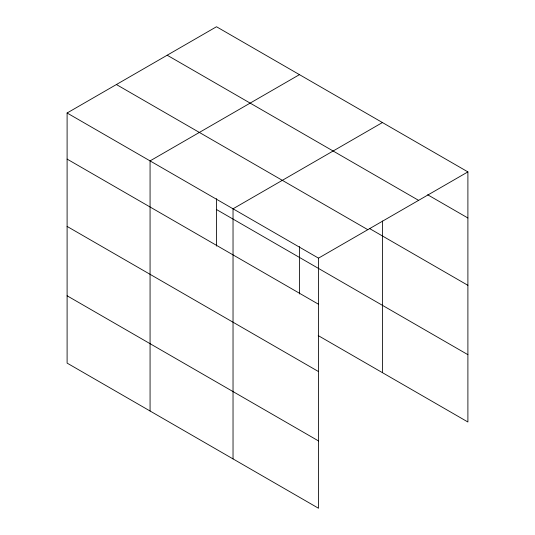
<?xml version="1.0" encoding="UTF-8"?>
<svg xmlns="http://www.w3.org/2000/svg" width="535" height="535" viewBox="0 0 535 535"><rect width="100%" height="100%" fill="white"/><g stroke="black" fill="none" stroke-linecap="round" stroke-linejoin="round"><path stroke-width="0.8" d="M67.102 112.999L318.506 258.144L318.506 508.25L67.102 363.104L67.102 112.999L216.494 26.75L467.898 171.895L467.898 422.001L318.211 335.585M299.453 74.646L150.067 160.895L150.067 411M382.418 122.548L233.033 208.797L233.033 458.903M318.506 258.144L467.898 171.895M427.672 194.767L467.898 217.992M167.194 55.212L418.597 200.358M369.431 228.465L467.898 285.315M116.403 84.537L367.806 229.682M216.494 209.533L467.898 354.678M67.102 159.096L318.506 304.241M67.102 226.419L318.506 371.564M67.102 295.781L318.506 440.927M382.418 221.002L382.418 372.654M299.453 246.568L299.453 294.003M216.494 198.666L216.494 246.1"/></g></svg>
